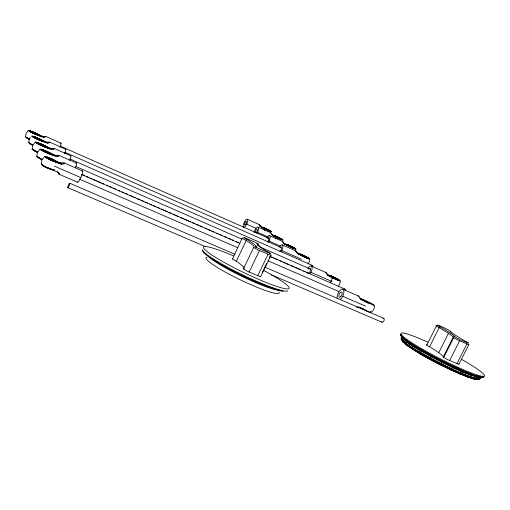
<?xml version="1.0" encoding="UTF-8"?>
<svg xmlns="http://www.w3.org/2000/svg" width="510" height="510" viewBox="0 0 510 510"><rect width="100%" height="100%" fill="white"/><g stroke="black" fill="none" stroke-linecap="round" stroke-linejoin="round"><path stroke-width="0.76" d="M465.496 341.522L463.182 339.902A40.928 3.162 26.8 0 1 450.764 331.729C449.304 329.275 427.813 320.548 442.17 327.975A41.316 3.417 26.5 0 1 454.416 336.084C455.156 338.379 476.391 346.577 465.369 341.158M479.763 378.407L480.503 377.865L479.241 379.249L477.449 379.529L474.007 379.089L468.091 377.247L450.579 369.877L430.013 359.537L420.52 354.22L406.546 345.213L402.313 341.184L402.645 337.99L401.682 336.562C413.744 346.998 428.336 353.914 442.317 361.361C455.245 367.175 467.925 374.735 482.052 377.113M275.719 238.973L276.127 237.105L271.358 234.358M25.5 136.897L26.087 133.371L28.439 130.471M28.675 142.736L29.287 139.058L30.339 137.368M32.143 149.111L32.787 145.267M36.739 156.449L37.389 152.407M54.264 170.13C49.795 168.249 38.473 167.191 41.871 160.019M257.773 245.144L257.053 243.767L257.359 244.239A64.375 5.591 26 0 0 264.996 250.263L266.915 251.589M371.707 303.571L365.746 300.556L362.336 299.504M309.736 259.106L309.073 262.433L308.085 263.925M333.782 277.23A6.228 0.529 26 0 1 340.234 280.991L340.125 282.852L338.512 286.155M332.227 277.574L331.8 279.901L330.187 282.699M53.881 160.102L57.764 162.46M401.956 340.31C400.05 338.901 402.428 336.849 401.236 335.268M64.285 163.398L63.935 162.894L60.677 162.926L58.714 162.32L59.657 163.735L61.602 164.29L63.514 163.901L64.285 163.398L63.935 162.894M268.419 230.686L267.227 230.048M49.693 153.924L56.38 156.57L58.216 156.219L59.02 155.397L55.545 155.34L49.502 152.93M57.751 162.397C55.87 163.423 36.656 153.319 48.883 157.794M45.25 147.027L51.644 149.57L53.397 149.239L54.181 148.48L50.885 148.442L44.504 145.866M41.202 140.734L47.322 143.176L49.005 142.876L49.763 142.169L46.627 142.15L40.52 139.676M38.046 135.22L43.363 137.33L44.982 137.043L45.721 136.38L42.725 136.387L36.867 134.002M287.136 245.023C287.595 244.59 297.049 249.333 293.849 248.421M295.303 251.156L295.819 250.888L298.133 253.814L303.087 256.23M267.693 229.583L266.539 228.99L267.61 229.551M41.208 164.265L41.788 164.099M264.314 230.31L264.696 228.843L259.654 225.873L262.695 227.951M243.978 267.578A65.573 7.72 25.3 0 0 237.552 262.038L235.735 260.884A4.839 0.548 25.6 0 1 232.503 258.952L242.173 238.068L242.639 238.049M236.315 261.165L246.387 240.165L247.395 239.534L248.976 240.567A66.988 6.165 25.3 0 1 256.428 246.521L256.74 247.012L255.446 247.044M260.559 276.203L260.731 276.618L260.361 276.605A5.011 0.587 25.8 0 1 257.767 275.7L249.154 272.034A5.03 0.587 25.7 0 1 245.673 270.345L243.397 268.891L253.687 247.446A5.036 0.465 25.7 0 1 253.91 247.152M249.154 272.034L259.482 250.518L268.081 254.267A5.023 0.465 25.7 0 0 270.657 255.23L271.065 255.159L270.81 254.911L269.446 257.748M257.767 275.7L268.081 254.267M262.267 272.652L266.711 263.428M260.731 276.618L271.065 255.159M325.214 272.659L325.865 272.436L328.465 275.674L333.789 278.256M426.793 345.155L436.35 326.094M458.777 363.917A4.781 0.491 27.1 0 1 456.947 363.617L449.642 360.519A4.781 0.497 27 0 1 444.898 358.103A4.781 0.497 27 0 1 443.292 356.713L442.992 356.222A40.054 4.214 26.8 0 0 431.383 347.877L429.586 346.794L439.174 327.681L440.085 326.782M438.734 352.69L448.469 333.336M443.751 356.031L453.294 337.084L453.983 336.517L454.92 336.606M443.77 357.37L453.702 337.652M449.642 360.519L459.618 340.744L466.899 343.906A4.788 0.389 26.7 0 0 468.218 343.963M456.947 363.617L466.899 343.906M458.962 364.146L468.888 344.511M266.073 229.583L267.272 230.118M32.882 145.095L35.343 142.08M41.947 159.808L44.657 156.551M271.345 231.776L269.121 230.188M481.74 377.139L480.63 377.642L479.712 378.86C462.098 375.494 446.339 365.81 430.376 358.033C420.629 351.753 408.408 347.469 401.204 338.124M262.363 227.887L262.746 227.428L260.75 226.542M480.031 378.261L479.241 379.249C465.566 377.049 453.307 369.712 440.812 364.095C427.558 357 413.706 350.434 402.199 340.603M480.28 378.076L479.489 379.07C461.913 375.723 446.193 366.059 430.261 358.3C420.54 352.034 408.344 347.756 401.16 338.423M479.47 378.516L478.68 379.504L474.007 379.089L459.159 373.524L440.933 365.064M273.558 236.162L274.023 235.594L271.983 234.683L274.074 236.2M442.431 361.22L463.941 371.223L472.846 374.735L463.941 371.223L442.463 361.207L440.289 364.899L431.103 359.964M40.086 149.079L37.472 152.222A7.102 0.676 24.3 0 1 32.226 148.952M364.981 301.416C367.704 304.521 377.375 303.361 373.645 309.385C370.757 316.13 364.102 308.741 359.977 307.441M263.447 227.69L262.414 227.447L265.627 229.175M362.929 300.141L365.026 301.378M362.183 299.274L365.613 301.748M478.061 376.08L479.272 376.769L472.101 374.62L471.106 375.022L469.104 377.158L468.091 377.247L466.816 376.533M356.388 307.026L359.62 307.613L363.828 309.423M232.796 258.627L232.503 258.952M58.401 172.68L59.294 174.305L57.496 171.475M478.973 379.395C465.349 377.209 453.135 369.897 440.697 364.306C427.495 357.236 413.693 350.695 402.237 340.903M480.879 377.464C463.118 373.996 447.213 364.255 431.097 356.407C421.254 350.089 408.956 345.774 401.625 336.396M480.63 377.642C462.921 374.193 447.072 364.478 431.001 356.662C420.999 349.783 406.648 345.799 400.592 334.624M481.44 377.209C467.466 374.863 454.926 367.385 442.138 361.635C428.566 354.386 414.4 347.68 402.568 337.703M481.147 377.317C463.322 373.83 447.359 364.051 431.173 356.178C421.062 349.446 407.624 345.334 400.834 334.809L401.918 336.734L406.132 340.399L406.438 341.458L405.973 344.32L406.546 345.213L407.93 345.888L402.313 341.184M299.204 253.833L301.659 255.599M286.002 244.303L288.265 245.941M482.364 377.126L482.976 377.272C468.416 375.334 455.468 367.359 442.234 361.482C428.591 354.195 414.356 347.457 402.46 337.429M478.992 376.68L477.296 376.979L475.161 379.051C450.636 370.891 427.431 358.67 405.973 344.32M271.339 231.731L268.426 230.647M269.599 230.947L269.35 230.571M259.902 225.088L259.227 224.598L261.515 227.218M271.167 233.223L270.44 232.7L272.856 235.441M283.095 241.893L282.31 241.332L284.86 244.213L289.648 246.553M51.593 154.759L52.728 154.798L50.764 153.484M47.067 147.823L48.169 147.894L46.308 146.663M42.942 141.499L44.013 141.595L42.987 140.849M39.162 135.711L40.207 135.826L38.524 134.736M464.24 371.344C462.136 370.617 462.124 374.232 460.09 374.104L459.159 373.524M472.356 374.62L479.272 376.769M280.953 239.228L281.584 239.47M269.178 230.8L270.198 231.1L265.57 228.595M264.639 228.308L263.02 227.53L265.869 228.588M359.238 296.763L358.052 295.902L361.539 299.702L367.264 302.462M366.518 310.354L366.926 310.501M256.74 247.012L255.969 246.719A3.768 0.344 25.7 0 0 256.3 247.42L270.427 253.585A3.755 0.344 25.7 0 0 267.699 251.844L266.666 251.347M257.677 245.45L258.111 245.61A4.832 0.427 25.6 0 0 258.933 245.533M257.053 243.767L258.589 244.169L255.115 242.193L243.856 237.43A3.621 0.319 25.6 0 0 246.4 239.056L247.395 239.534M454.123 366.824L453.052 366.913L451.146 369.597L450.579 369.877L450.069 369.489M275.821 236.398L277.338 237.048M276.592 236.729L275.075 236.187L275.821 236.761M280.334 238.986L281.112 239.317M264.384 228.168L265.213 228.537M268.872 230.52L270.243 230.992L269.701 230.52M268.789 230.686L270.816 231.476L270.16 230.909M265.104 228.257L263.683 227.836L265.563 228.971M472.209 374.467L472.846 374.735C449.272 365.594 426.475 354.099 405.571 339.839L412.258 344.397L431.256 355.413L430.038 358.995L430.402 359.601L421.974 354.871M49.438 158.023L52.256 159.26M293.135 248.147L287.366 245.227M67.785 187.635L205.466 246.61M271.377 274.839L381.958 322.205M279.588 238.661L280.455 239.056M69.8 183.243A2.429 0.421 -66.5 0 1 68.531 186.902A2.429 0.421 -66.5 0 1 68.053 186.169A2.429 0.421 -66.5 0 1 69.8 183.243L234.868 254.26M264.811 267.144L383.864 318.367M264.352 228.015L266.711 228.977M265.901 228.831L263.001 227.632L263.632 228.187M269.248 230.749L263.606 228.002L264.448 228.531M267.909 230.271L270.714 231.049M269.172 230.915L267.144 229.927M79.547 179.176L237.915 247.783M267.833 260.75L338.627 291.42M51.127 169.11L57.936 172.303L59.039 173.7M342.733 296.272L365.453 306.089M59.185 174.292L77.482 182.191M81.88 174.477L84.794 175.746M86.254 176.383L88.44 177.333M89.9 177.971L92.087 178.921M93.547 179.552L96.46 180.827M97.92 181.458L100.107 182.414M101.566 183.045L103.753 183.995M106.666 185.27L108.126 185.901M109.586 186.539L111.773 187.489M113.233 188.126L115.419 189.076M118.333 190.345L119.793 190.982M121.979 191.932L123.439 192.57M124.899 193.201L127.086 194.157M129.999 195.426L132.186 196.375M133.645 197.013L135.105 197.644M137.292 198.6L140.205 199.869M141.665 200.5L143.852 201.456M145.312 202.087L147.498 203.044M149.685 203.994L151.872 204.944M153.332 205.581L155.518 206.531M156.978 207.168L159.165 208.118M161.351 209.074L163.538 210.024M164.998 210.655L167.184 211.612M168.644 212.243L170.831 213.199M173.017 214.149L175.204 215.099M176.664 215.736L178.851 216.686M181.037 217.642L183.224 218.592M184.684 219.23L186.87 220.18M188.33 220.817L190.517 221.767M192.703 222.717L194.89 223.673M196.35 224.304L198.537 225.261M199.996 225.892L202.183 226.842M205.096 228.117L206.556 228.748M208.016 229.385L210.203 230.335M211.663 230.973L213.849 231.922M216.763 233.191L218.223 233.829M220.409 234.778L221.869 235.416M224.782 236.685L226.969 237.634M228.429 238.272L230.616 239.222M232.076 239.859L233.535 240.49M236.449 241.759L238.635 242.715M271.447 256.995L273.634 257.945M275.094 258.583L277.281 259.533M279.467 260.489L281.654 261.439M283.114 262.076L285.3 263.026M286.76 263.664L288.947 264.613M291.133 265.563L293.32 266.52M294.78 267.151L296.967 268.107M298.426 268.738L300.613 269.694M303.526 270.963L304.986 271.594M306.446 272.232L308.633 273.181M81.689 174.516L240 243.417M269.911 256.434L345.053 289.144M343.09 289.355L358.606 296.1M363.828 299.988L359.646 298.171L363.056 300.639M54.443 166.196L80.816 177.639M75.894 166.54L242.078 239.203M259.571 246.846L310.59 269.159M64.343 163.015L82.626 170.997M53.684 160.127L60.378 163.079M310.953 272.34L332.01 281.526M54.589 161.53L59.657 163.735M69.851 158.954L312.522 265.487M59.02 155.397L76.462 163.047M311.431 266.105L325.865 272.436M330.882 276.165L326.993 274.463L329.868 276.541M48.883 152.904L54.672 155.442M300.632 254.464L297.005 252.864L299.44 254.624M269.089 241.051L280.698 246.171M64.948 152.299L281.443 247.688M54.181 148.48L70.858 155.824M46.958 147.364L49.1 148.302M281.82 250.595L301.372 259.188M45.721 136.38L61.053 143.182M269.688 235.665L282.667 241.421M287.379 244.915L283.872 243.366L286.123 244.991M257.595 232.343L268.164 237.022M60.339 146.147L268.993 238.393M49.763 142.169L65.739 149.226M282.387 244.953L295.819 250.888M258.213 227.192L270.772 232.777M246.732 224.177L255.982 228.282M453.728 366.652L464.119 371.28M247.375 219.243A4.431 1.536 -66 0 1 245.622 226.032A4.431 1.536 -66 0 1 243.429 224.432A4.431 1.536 -66 0 1 247.375 219.243L259.533 224.668M365.421 309.882L366.001 310.144M277.262 236.997L279.882 238.253M278.766 238.285L279.659 238.718M265.653 228.429L269.541 230.348M268.324 230.348L266.265 229.385M278.135 237.392L279.027 237.819M442.463 361.207L420.833 349.573L422.261 350.3M267.572 229.385L268.821 230.112M267.495 229.551L268.598 230.048M265.481 229.137L266.309 229.551M266.188 229.551L263.976 228.454M277.026 237.45L277.918 237.883M429.586 346.794L429.292 346.647A4.59 0.465 26.9 0 1 426.8 344.639M403.977 342.682L402.964 342.153L401.166 338.723M268.394 229.8L269.809 230.679M268.311 229.965L270.593 231.087M279.792 238.227L280.64 238.654M276.261 237.042L277.108 237.475M264.174 228.416L264.97 228.831M280.506 238.61L281.246 239.005M275.655 236.691L276.394 237.093M330.282 276.477L332.647 277.803A6.228 0.529 26 0 0 340.234 280.991M371.707 303.52L374.391 305.439M363.19 308.697L363.649 308.971M414.298 350.217L421.324 354.507L420.52 354.22L420.304 353.538L421.12 350.835L420.948 349.662M281.08 238.935L281.871 239.451M330.295 276.484L329.128 275.642L329.447 275.496A6.228 0.529 26 0 1 332.392 276.599M450.292 331.239L450.961 332.208M409.836 347.202L413.655 349.828L412.52 349.325C411.028 347.788 413.871 345.627 412.086 344.269M253.687 247.446L255.994 248.835A5.036 0.465 25.7 0 0 259.482 250.518M295.43 250.78L296.278 251.392M325.399 272.283L326.4 273.009M259.156 224.961L260.47 225.911M326.19 273.354L327.159 274.055M261.681 226.956L263.632 228.365M282.208 241.702L283.726 242.798M295.851 251.551L296.947 252.342M272.946 235.116L275.043 236.627M328.102 274.947L330.984 277.032M284.867 243.805L287.13 245.437M298.038 253.317L300.479 255.083M360.838 298.688L364.255 301.161M283.789 243.436L284.86 244.213M296.973 252.973L298.133 253.814M327.363 274.877L328.465 275.674M360.455 298.917L361.539 299.702M359.684 307.281L360.819 308.129M358.492 306.771L359.62 307.613M362.98 300.109L362.393 299.478M402.307 337.174L406.132 340.399M370.349 311.699L370.961 312.369M45.403 136.317L45.645 136.661M49.432 142.092L49.693 142.468M53.824 148.391L54.111 148.799M58.637 155.295L58.95 155.748M44.523 136.38L44.982 137.043M48.501 142.15L49.005 142.876M52.849 148.448L53.397 149.239M57.611 155.346L58.216 156.219M62.851 162.939L63.514 163.901M42.725 136.387L43.363 137.33M46.627 142.15L47.322 143.176M50.885 148.442L51.644 149.57M55.545 155.34L56.38 156.57M60.677 162.926L61.602 164.29M41.08 135.87L41.737 136.852M44.912 141.614L45.626 142.685M49.094 147.887L49.872 149.054M53.671 154.759L54.532 156.041M39.882 135.341L40.526 136.317M43.662 141.066L44.364 142.131M47.787 147.314L48.558 148.48M52.307 154.16L53.155 155.442M57.286 161.695L58.216 163.111M58.962 173.776L59.294 174.305M54.309 169.932L54.761 170.678M331.513 276.968A4.494 0.382 26 0 1 333.693 277.351A4.494 0.382 26 0 1 338.627 280.232A4.494 0.382 26 0 1 332.278 277.421M307.9 268.356A5.393 2.276 -66.5 0 1 311.846 266.634A5.393 2.276 -66.5 0 1 310.278 273.551M331.704 277.045A4.227 0.357 26 0 1 332.539 276.873A4.227 0.357 26 0 1 337.983 279.646A4.227 0.357 26 0 1 336.217 279.346M335.261 278.913A4.227 0.357 26 0 1 332.424 277.465M338.417 279.729A5.393 0.453 26 0 1 338.933 280.538A5.393 0.453 26 0 1 334.158 278.492L332.922 277.861A5.393 0.453 26 0 1 330.142 275.859L330.748 276.037A5.393 0.453 26 0 1 331.621 276.363M332.692 276.815A5.393 0.453 26 0 1 336.383 278.594M308.869 269.191A2.607 1.103 -66.5 0 1 310.533 269.414A2.607 1.103 -66.5 0 1 309.047 272.958A2.607 1.103 -66.5 0 1 307.645 272.11M287.615 290.968A47.551 5.572 25.7 0 1 242.052 274.584A47.551 5.572 25.7 0 1 202.323 249.67M272.684 288.169A41.559 4.934 25.7 0 1 215.379 260.852M214.149 260.036A41.559 4.934 25.7 0 1 212.491 258.882M283.184 291.414A46.62 5.508 25.7 0 1 236.175 272.62A46.62 5.508 25.7 0 1 202.77 250.888M279.238 290.228A40.628 4.864 25.7 0 1 243.825 277.281A40.628 4.864 25.7 0 1 208.922 256.855M279.078 292.096A40.615 5.011 25.7 0 1 239.796 279.582A40.615 5.011 25.7 0 1 207.066 257.199M263.447 270.306A47.557 5.457 25.7 0 1 279.225 287.2A47.557 5.457 25.7 0 1 210.624 254.19A47.557 5.457 25.7 0 1 233.414 255.861M243.397 268.891A5.03 0.587 25.7 0 1 244.328 268.693M242.377 238.291A4.845 0.433 25.6 0 0 245.654 240.159L247.497 241.268A65.713 6.133 25.3 0 1 254.139 246.394M483.952 376.399A46.882 4.826 27 0 1 442.839 361.475A46.882 4.826 27 0 1 400.375 334.566M461.971 359.575A46.888 4.775 27 0 1 474.172 373.983A46.888 4.775 27 0 1 408.363 340.45A46.888 4.775 27 0 1 427.845 342.191M459.618 340.744A4.794 0.395 26.7 0 1 454.85 338.347A4.794 0.395 26.7 0 1 453.186 337.059L452.854 336.625A40.131 3.36 26.5 0 0 440.991 328.733L438.88 327.535A4.603 0.37 26.6 0 1 436.311 325.66M254.088 232.509A4.596 1.651 -66.1 0 1 258.034 227.103A4.596 1.651 -66.1 0 1 257.034 233.382M280.423 238.406A5.272 0.382 25.7 0 1 282.782 240.095A5.272 0.382 25.7 0 1 276.471 237.29L273.723 235.633L274.144 235.614A5.272 0.382 25.7 0 1 274.801 235.837M275.712 236.194A5.272 0.382 25.7 0 1 279.244 237.807M280.162 238.329A4.564 0.331 25.7 0 1 282.208 239.796M281.641 239.611A4.564 0.331 25.7 0 1 277.772 237.889L276.739 237.367A4.564 0.331 25.7 0 1 274.718 235.913L275.292 236.105A4.564 0.331 25.7 0 1 278.071 237.303M255.083 232.809A2.218 0.797 -66.1 0 1 256.154 229.902A2.218 0.797 -66.1 0 1 257.391 229.844A2.218 0.797 -66.1 0 1 256.326 232.751M382.946 318.463A2.155 1.09 -67.2 0 1 384.221 319.241A2.155 1.09 -67.2 0 1 383.099 321.931A2.155 1.09 -67.2 0 1 381.639 321.619M39.149 135.073A6.528 0.523 24.4 0 1 37.683 135.214A6.528 0.523 24.4 0 1 29.395 131.338A6.528 0.523 24.4 0 1 30.912 131.217M32.289 131.771A6.528 0.523 24.4 0 1 38.103 134.493M60.499 143.457A5.157 0.778 -66.2 0 1 59.982 147.339M34.654 133.786A4.698 0.376 24.4 0 1 30.02 131.248A4.698 0.376 24.4 0 1 35.394 133.308A4.698 0.376 24.4 0 1 38.173 135.137M37.574 134.959A4.698 0.376 24.4 0 1 35.751 134.257A4.877 0.389 24.4 0 1 29.861 131.178A4.877 0.389 24.4 0 1 36.51 133.837A4.877 0.389 24.4 0 1 36.841 134.71M27.903 138.184A4.698 0.408 24.4 0 1 27.221 137.541M39.053 135.571A5.763 0.465 24.4 0 1 32.691 132.976A5.763 0.465 24.4 0 1 29.121 130.789M29.542 130.853A5.763 0.465 24.4 0 1 30.288 131.076M31.301 131.446A5.763 0.465 24.4 0 1 32.519 131.937M33.851 132.511A5.763 0.465 24.4 0 1 36.516 133.754M39.219 135.258A5.763 0.465 24.4 0 1 39.519 135.52M27.77 138.133A4.877 0.427 24.4 0 1 27.425 137.515M29.178 138.994A5.763 0.504 24.4 0 1 26.475 137.47M26.195 137.203A5.763 0.504 24.4 0 1 26.271 137.094M29.854 139.409A6.522 0.567 24.4 0 1 25.589 136.776M29.089 139.198A5.763 0.504 24.3 0 1 26.182 137.292M26.609 137.343A5.763 0.504 24.3 0 1 27.355 137.56M29.44 139.275A4.877 0.427 24.3 0 1 28.458 138.771M27.68 138.331A4.877 0.427 24.3 0 1 27.336 137.706M290.33 246.03A5.82 0.44 25.7 0 1 295.864 249.326A5.82 0.44 25.7 0 1 287.264 245.406A5.82 0.44 25.7 0 1 289.004 245.431M266.762 237.8A4.775 1.779 -66.2 0 1 270 236.098A4.775 1.779 -66.2 0 1 268.502 242.129M267.52 238.463A2.308 0.861 -66.2 0 1 268.834 238.865A2.308 0.861 -66.2 0 1 267.119 242.014M292.753 247.286A5.145 0.389 25.7 0 1 295.15 248.995M294.525 248.797A5.145 0.389 25.7 0 1 288.679 246.107A5.145 0.389 25.7 0 1 286.505 244.551A5.145 0.389 25.7 0 1 291.599 246.7M294.493 248.657A4.354 0.331 25.7 0 1 290.808 247.114A4.354 0.331 25.7 0 1 287.232 245.17M286.996 244.959A4.354 0.331 25.7 0 1 290.47 246.222A4.354 0.331 25.7 0 1 294.793 248.612M34.042 137.432A5.087 0.427 24.4 0 1 34.865 137.177A5.087 0.427 24.4 0 1 41.112 140.014A5.087 0.427 24.4 0 1 41.412 140.779M40.52 140.467A5.087 0.427 24.4 0 1 35.885 138.42M35.082 137.961A4.718 0.395 24.4 0 1 34.553 137.113A4.718 0.395 24.4 0 1 40.596 139.785A4.718 0.395 24.4 0 1 41.151 140.645M40.328 140.346A4.718 0.395 24.4 0 1 38.231 139.485M41.807 140.18A6.802 0.574 24.4 0 1 40.481 140.632A6.802 0.574 24.4 0 1 31.639 136.087A6.802 0.574 24.4 0 1 40.449 139.479M32.219 144.885A6.802 0.618 24.3 0 1 29.261 142.653M32.525 144.948A6.005 0.548 24.3 0 1 30.351 143.775M29.701 143.342A6.005 0.548 24.3 0 1 29.401 143.055M38.792 138.758A6.012 0.504 24.4 0 1 42.821 141.346M42.062 141.13A6.012 0.504 24.4 0 1 33.36 137.177A6.012 0.504 24.4 0 1 35.98 137.515M30.817 143.794A4.711 0.427 24.3 0 1 30.581 143.571M31.053 144.03A5.081 0.465 24.3 0 1 30.498 143.667M32.436 145.159A6.005 0.548 24.3 0 1 29.822 143.182M32.799 145.235A5.081 0.465 24.3 0 1 30.211 143.52M65.51 149.194A5.38 0.848 -66.3 0 1 64.649 153.599M64.585 152.248A2.601 0.408 -66.3 0 1 64.47 152.7M308.091 258.398A4.533 0.357 25.8 0 1 301.805 255.535M301.059 255.102A4.533 0.357 25.8 0 1 303.291 255.561A4.533 0.357 25.8 0 1 308.371 258.43M301.295 255.204A4.201 0.331 25.8 0 1 302.322 255.159A4.201 0.331 25.8 0 1 307.696 257.888A4.201 0.331 25.8 0 1 305.751 257.461M304.795 257.027A4.201 0.331 25.8 0 1 301.99 255.606M306.433 256.963A6.063 0.478 25.8 0 1 307.995 258.589A6.063 0.478 25.8 0 1 299.109 254.088A6.063 0.478 25.8 0 1 305.069 256.275M303.73 255.688A5.355 0.421 25.8 0 1 308.913 258.787A5.355 0.421 25.8 0 1 301.034 255.198A5.355 0.421 25.8 0 1 302.519 255.134M279.276 247.127A4.966 1.925 -66.3 0 1 282.731 245.418A4.966 1.925 -66.3 0 1 281.208 251.717M280.436 247.49A2.397 0.931 -66.3 0 1 281.475 248.555A2.397 0.931 -66.3 0 1 279.722 251.564M337.186 298.318A5.878 2.697 -66.8 0 1 340.208 290.228A5.878 2.697 -66.8 0 1 343.918 291.675A5.878 2.697 -66.8 0 1 340.253 299.51M312.024 265.474A2.142 0.905 -66.4 0 1 312.706 266.921M37.625 152.146A6.279 0.599 24.3 0 1 33.22 149.755M45.371 146.236A6.279 0.555 24.4 0 1 44.185 146.714A6.279 0.555 24.4 0 1 36 142.494A6.279 0.555 24.4 0 1 44.115 145.586M38.626 144.062A5.317 0.465 24.4 0 1 37.746 142.985A5.317 0.465 24.4 0 1 44.115 145.694A5.317 0.465 24.4 0 1 46.142 147.256M45.473 147.071A5.317 0.465 24.4 0 1 44.542 146.746M43.42 146.306A5.317 0.465 24.4 0 1 39.697 144.617M37.676 152.331A5.31 0.51 24.3 0 1 33.743 149.921M37.523 152.362A6.273 0.599 24.3 0 1 32.876 149.519M34.635 150.482A5.31 0.51 24.3 0 1 34.049 150.087M33.781 149.825A5.31 0.51 24.3 0 1 33.838 149.71M44.236 146.561A4.737 0.414 24.4 0 1 37.485 143.24A4.737 0.414 24.4 0 1 42.808 145.108A4.737 0.414 24.4 0 1 45.059 146.855M70.609 155.786A5.629 0.924 -66.3 0 1 69.742 160.427M44.153 150.361A7.006 0.65 24.4 0 1 52.74 154.938A7.006 0.65 24.4 0 1 43.216 151.221A7.006 0.65 24.4 0 1 42.687 149.787M75.78 163.308A5.897 1.014 -66.4 0 1 75.321 167.911M42.853 150.718A4.756 0.44 24.4 0 1 43.866 150.501A4.756 0.44 24.4 0 1 49.903 153.319A4.756 0.44 24.4 0 1 48.915 153.548M39.041 157.584A4.749 0.478 24.3 0 1 38.792 157.341M42.037 159.502A7 0.701 24.3 0 1 36.816 156.277M51.548 154.122A6.069 0.561 24.4 0 1 49.202 153.816A6.069 0.561 24.4 0 1 42.171 150.533A6.069 0.561 24.4 0 1 42.126 149.717M43.184 150.087A6.069 0.561 24.4 0 1 44.453 150.577M45.855 151.17A6.069 0.561 24.4 0 1 47.29 151.821M48.66 152.484A6.069 0.561 24.4 0 1 50.866 153.676M42.183 159.464A6.063 0.606 24.3 0 1 38.581 157.584M37.912 157.131A6.063 0.606 24.3 0 1 37.593 156.819M42.834 150.099A5.055 0.465 24.4 0 1 49.751 153.185A5.055 0.465 24.4 0 1 49.081 153.65M42.623 150.635A5.055 0.465 24.4 0 1 42.196 149.927M38.779 157.482A5.055 0.51 24.3 0 1 38.518 157.22M42.081 159.687A6.063 0.612 24.3 0 1 37.989 156.927M42.234 159.649A5.055 0.51 24.3 0 1 38.467 157.322M81.893 171.252A6.19 1.116 -66.4 0 1 81.147 176.9A6.19 1.116 -66.4 0 1 77.38 181.726M49.489 168.447A5.298 0.561 24.3 0 1 48.252 167.937M43.828 165.712A5.298 0.561 24.3 0 1 42.955 165.023M53.537 169.601A6.362 0.669 24.3 0 1 47.577 167.764A6.362 0.669 24.3 0 1 42.043 164.437M52.077 169.562A5.298 0.561 24.3 0 1 48.144 168.172M46.875 167.605A5.298 0.561 24.3 0 1 43.267 165.132M53.078 169.492A6.362 0.676 24.3 0 1 48.227 168.332A6.362 0.676 24.3 0 1 41.935 164.673M54.857 160.656A6.369 0.618 24.4 0 1 55.711 162.001A6.369 0.618 24.4 0 1 47.532 158.431A6.369 0.618 24.4 0 1 46.729 157.112M49.158 157.998A6.369 0.618 24.4 0 1 52.135 159.292M52.626 159.528A6.369 0.618 24.4 0 1 53.575 159.993M46.684 157.724A5.304 0.516 24.4 0 1 51.975 159.337A5.304 0.516 24.4 0 1 54.978 161.593M50.445 159.77A5.304 0.516 24.4 0 1 47.283 158.125M344.473 289.1A2.333 1.077 -66.7 0 1 345.378 290.209M281.953 239.286L275.119 236.079L281.953 239.286M370.738 303.622L366.033 301.289L370.738 303.622M245.533 224.496A1.995 0.689 -66 0 0 246.324 221.436A1.995 0.689 -66 0 0 244.551 223.769A1.995 0.689 -66 0 0 245.533 224.496M332.405 277.23A4.494 0.376 26 0 0 338.78 280.022A4.494 0.376 26 0 0 333.094 276.841A4.494 0.376 26 0 0 332.405 277.23M331.933 277.077A5.393 0.453 26 0 0 339.59 280.423A5.393 0.453 26 0 0 332.756 276.605A5.393 0.453 26 0 0 331.933 277.077M275.929 236.723A4.564 0.331 25.7 0 0 282.604 239.681A4.564 0.331 25.7 0 0 277.083 236.64A4.564 0.331 25.7 0 0 275.929 236.723M31.008 131.886A5.763 0.459 24.4 0 0 39.55 135.43A5.763 0.459 24.4 0 0 32.563 131.72A5.763 0.459 24.4 0 0 31.008 131.886M31.531 132.058A4.877 0.389 24.4 0 0 38.754 135.061A4.877 0.389 24.4 0 0 32.85 131.924A4.877 0.389 24.4 0 0 31.531 132.058M288.099 245.571A5.145 0.389 25.7 0 0 295.564 248.874A5.145 0.389 25.7 0 0 289.278 245.399A5.145 0.389 25.7 0 0 288.099 245.571M288.539 245.731A4.354 0.325 25.7 0 0 294.863 248.523A4.354 0.325 25.7 0 0 289.546 245.584A4.354 0.325 25.7 0 0 288.539 245.731M34.444 137.528A6.012 0.504 24.4 0 0 43.337 141.193A6.012 0.504 24.4 0 0 36.025 137.292A6.012 0.504 24.4 0 0 34.444 137.528M34.98 137.7A5.087 0.427 24.4 0 0 42.508 140.805A5.087 0.427 24.4 0 0 36.325 137.509A5.087 0.427 24.4 0 0 34.98 137.7M301.474 255.21A5.355 0.421 25.8 0 0 309.194 258.615A5.355 0.421 25.8 0 0 302.577 254.943A5.355 0.421 25.8 0 0 301.474 255.21M301.92 255.363A4.533 0.357 25.8 0 0 308.461 258.245A4.533 0.357 25.8 0 0 302.857 255.14A4.533 0.357 25.8 0 0 301.92 255.363M340.82 296.565A2.843 1.307 -66.8 0 0 341.757 292.071A2.843 1.307 -66.8 0 0 338.965 295.194A2.843 1.307 -66.8 0 0 340.82 296.565M37.619 143.75A7.108 0.625 24.4 0 0 48.118 148.047A7.108 0.625 24.4 0 0 39.436 143.393A7.108 0.625 24.4 0 0 37.619 143.75M38.754 143.865A5.317 0.465 24.4 0 0 46.608 147.084A5.317 0.465 24.4 0 0 40.124 143.603A5.317 0.465 24.4 0 0 38.754 143.865M38.193 143.686A6.279 0.548 24.4 0 0 47.475 147.486A6.279 0.548 24.4 0 0 39.805 143.374A6.279 0.548 24.4 0 0 38.193 143.686M42.999 150.711A6.069 0.561 24.4 0 0 51.944 154.345A6.069 0.561 24.4 0 0 44.504 150.335A6.069 0.561 24.4 0 0 42.999 150.711M43.579 150.89A5.055 0.465 24.4 0 0 51.038 153.918A5.055 0.465 24.4 0 0 44.842 150.584A5.055 0.465 24.4 0 0 43.579 150.89M48.291 158.4A5.304 0.516 24.4 0 0 56.1 161.542A5.304 0.516 24.4 0 0 49.572 158.004A5.304 0.516 24.4 0 0 48.291 158.4M47.685 158.221A6.369 0.618 24.4 0 0 57.056 161.989A6.369 0.618 24.4 0 0 49.215 157.743A6.369 0.618 24.4 0 0 47.685 158.221M48.482 158.725A4.775 0.465 24.4 0 0 55.513 161.555A4.775 0.465 24.4 0 0 49.642 158.374A4.775 0.465 24.4 0 0 48.482 158.725"/></g></svg>
